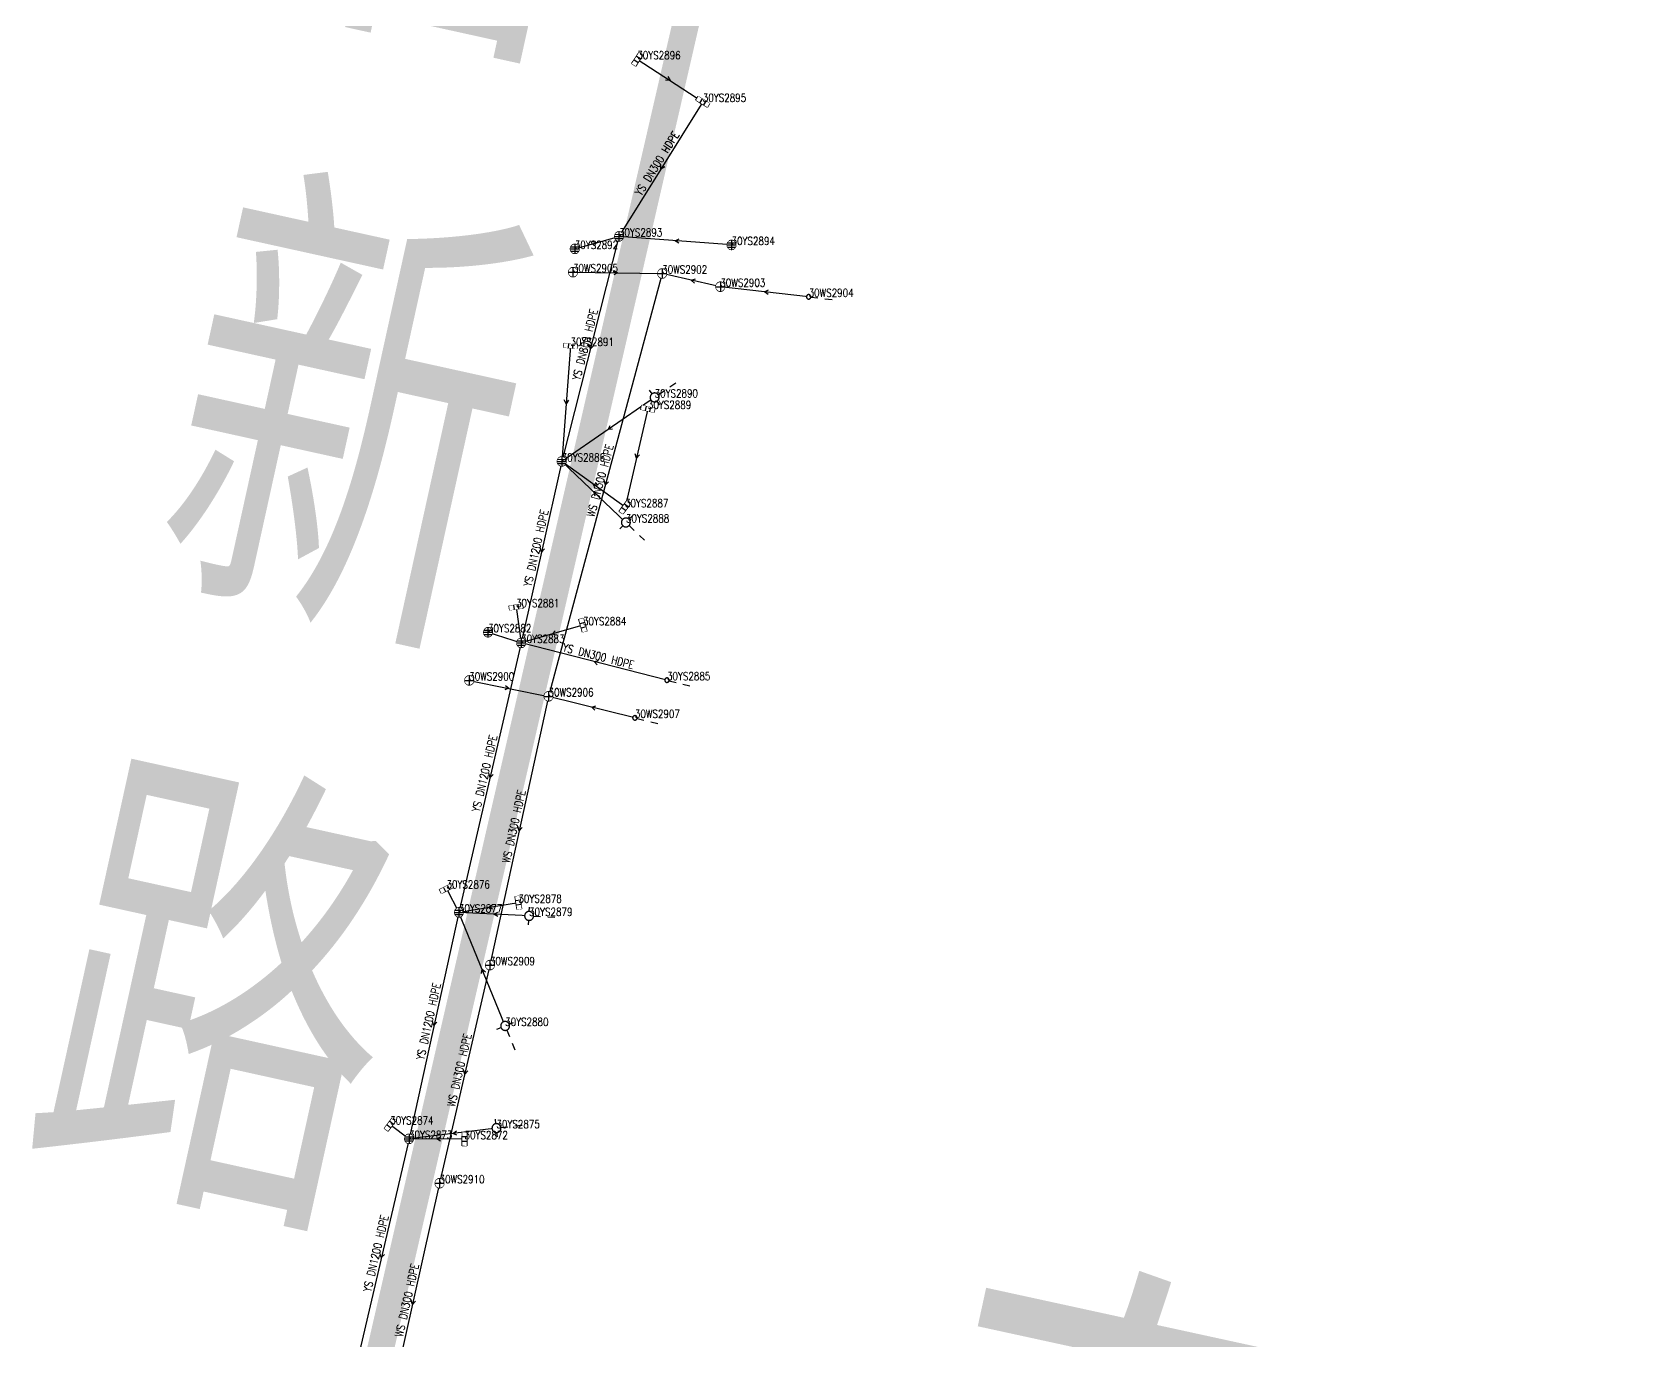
# Model space of a CAD drawing. Extents: x 78813 to 99477, y 2421021 to 2448125.
# Drawn here: x 83136.3 to 83317.4, y 2433897.1 to 2434044.3 of the extents above; entities that cross this region are included whole.
import ezdxf
from ezdxf.enums import TextEntityAlignment as Align

# ---------------------------------------------------------------- set-up
doc = ezdxf.new("R2010")
doc.units = 0
doc.set_wipeout_variables(frame=1)
doc.layers.get('0').update_dxf_attribs({"linetype": 'CONTINUOUS'})
for name, color, linetype in [('DX_WS', 16, 'CONTINUOUS'), ('DX_YS', 42, 'CONTINUOUS'), ('道路', 5, 'CONTINUOUS')]:
    doc.layers.add(name, color=color, linetype=linetype)
for name, color, linetype, true_color in [('WSLINE', 7, 'CONTINUOUS', 0x7f0000), ('YSANNEXE', 7, 'CONTINUOUS', 0xcc9900), ('YSLINE', 7, 'CONTINUOUS', 0xcc9900)]:
    doc.layers.add(name, color=color, linetype=linetype, true_color=true_color)
doc.layers.add('道路名称', color=7, linetype='CONTINUOUS', lineweight=0)
doc.styles.add('CcNameZT', font='txt.SHX', dxfattribs={"width": 0.8, "bigfont": 'HZTXT.SHX'})
doc.styles.get("Standard").update_dxf_attribs({"font": 'txt.shx', "bigfont": 'hztxt.shx'})
doc.styles.add('宋体0.7', font='', dxfattribs={"width": 0.7})
doc.styles.get('宋体0.7').set_extended_font_data('SimSun')

# ---------------------------------------------------------------- blocks, each defined once
blk = doc.blocks.new('PS污水井')
blk.add_lwpolyline([(1, 0), (1, 0.07), (0.99, 0.14), (0.98, 0.21), (0.96, 0.28), (0.94, 0.34), (0.91, 0.41), (0.88, 0.47), (0.85, 0.53), (0.81, 0.59), (0.77, 0.64), (0.72, 0.69), (0.67, 0.74), (0.62, 0.79), (0.56, 0.83), (0.5, 0.87), (0.44, 0.9), (0.37, 0.93), (0.31, 0.95), (0.24, 0.97), (0.17, 0.98), (0.1, 0.99), (0.03, 1), (-0.03, 1), (-0.1, 0.99), (-0.17, 0.98), (-0.24, 0.97), (-0.31, 0.95), (-0.37, 0.93), (-0.44, 0.9), (-0.5, 0.87), (-0.56, 0.83), (-0.62, 0.79), (-0.67, 0.74), (-0.72, 0.69), (-0.77, 0.64), (-0.81, 0.59), (-0.85, 0.53), (-0.88, 0.47), (-0.91, 0.41), (-0.94, 0.34), (-0.96, 0.28), (-0.98, 0.21), (-0.99, 0.14), (-1, 0.07), (-1, 0), (-1, -0.07), (-0.99, -0.14), (-0.98, -0.21), (-0.96, -0.28), (-0.94, -0.34), (-0.91, -0.41), (-0.88, -0.47), (-0.85, -0.53), (-0.81, -0.59), (-0.77, -0.64), (-0.72, -0.69), (-0.67, -0.74), (-0.62, -0.79), (-0.56, -0.83), (-0.5, -0.87), (-0.44, -0.9), (-0.37, -0.93), (-0.31, -0.95), (-0.24, -0.97), (-0.17, -0.98), (-0.1, -0.99), (-0.03, -1), (0.03, -1), (0.1, -0.99), (0.17, -0.98), (0.24, -0.97), (0.31, -0.95), (0.37, -0.93), (0.44, -0.9), (0.5, -0.87), (0.56, -0.83), (0.62, -0.79), (0.67, -0.74), (0.72, -0.69), (0.77, -0.64), (0.81, -0.59), (0.85, -0.53), (0.88, -0.47), (0.91, -0.41), (0.94, -0.34), (0.96, -0.28), (0.98, -0.21), (0.99, -0.14), (1, 0)], close=True)
blk.add_wipeout([(1, 0), (1, 0.07), (0.99, 0.14), (0.98, 0.21), (0.96, 0.28), (0.94, 0.34), (0.91, 0.41), (0.88, 0.47), (0.85, 0.53), (0.81, 0.59), (0.77, 0.64), (0.72, 0.69), (0.67, 0.74), (0.62, 0.79), (0.56, 0.83), (0.5, 0.87), (0.44, 0.9), (0.37, 0.93), (0.31, 0.95), (0.24, 0.97), (0.17, 0.98), (0.1, 0.99), (0.03, 1), (-0.03, 1), (-0.1, 0.99), (-0.17, 0.98), (-0.24, 0.97), (-0.31, 0.95), (-0.37, 0.93), (-0.44, 0.9), (-0.5, 0.87), (-0.56, 0.83), (-0.62, 0.79), (-0.67, 0.74), (-0.72, 0.69), (-0.77, 0.64), (-0.81, 0.59), (-0.85, 0.53), (-0.88, 0.47), (-0.91, 0.41), (-0.94, 0.34), (-0.96, 0.28), (-0.98, 0.21), (-0.99, 0.14), (-1, 0.07), (-1, 0), (-1, -0.07), (-0.99, -0.14), (-0.98, -0.21), (-0.96, -0.28), (-0.94, -0.34), (-0.91, -0.41), (-0.88, -0.47), (-0.85, -0.53), (-0.81, -0.59), (-0.77, -0.64), (-0.72, -0.69), (-0.67, -0.74), (-0.62, -0.79), (-0.56, -0.83), (-0.5, -0.87), (-0.44, -0.9), (-0.37, -0.93), (-0.31, -0.95), (-0.24, -0.97), (-0.17, -0.98), (-0.1, -0.99), (-0.03, -1), (0.03, -1), (0.1, -0.99), (0.17, -0.98), (0.24, -0.97), (0.31, -0.95), (0.37, -0.93), (0.44, -0.9), (0.5, -0.87), (0.56, -0.83), (0.62, -0.79), (0.67, -0.74), (0.72, -0.69), (0.77, -0.64), (0.81, -0.59), (0.85, -0.53), (0.88, -0.47), (0.91, -0.41), (0.94, -0.34), (0.96, -0.28), (0.98, -0.21), (0.99, -0.14)])
for p, q in [((-1, 0), (0, 0)), ((0, 1), (0, 0)), ((0, 0), (0, -1)), ((0, 0), (1, 0))]:
    blk.add_line(p, q)
blk = doc.blocks.new('PS非普查')
blk.add_lwpolyline([(3.7, 0), (5.3, 0)])
blk.add_wipeout([(0.5, 0), (0.5, 0.03), (0.5, 0.07), (0.49, 0.1), (0.48, 0.14), (0.47, 0.17), (0.46, 0.2), (0.44, 0.23), (0.42, 0.26), (0.4, 0.29), (0.38, 0.32), (0.36, 0.35), (0.33, 0.37), (0.31, 0.39), (0.28, 0.41), (0.25, 0.43), (0.22, 0.45), (0.19, 0.46), (0.15, 0.48), (0.12, 0.49), (0.09, 0.49), (0.05, 0.5), (0.02, 0.5), (-0.02, 0.5), (-0.05, 0.5), (-0.09, 0.49), (-0.12, 0.49), (-0.15, 0.48), (-0.19, 0.46), (-0.22, 0.45), (-0.25, 0.43), (-0.28, 0.41), (-0.31, 0.39), (-0.33, 0.37), (-0.36, 0.35), (-0.38, 0.32), (-0.4, 0.29), (-0.42, 0.26), (-0.44, 0.23), (-0.46, 0.2), (-0.47, 0.17), (-0.48, 0.14), (-0.49, 0.1), (-0.5, 0.07), (-0.5, 0.03), (-0.5, 0), (-0.5, -0.03), (-0.5, -0.07), (-0.49, -0.1), (-0.48, -0.14), (-0.47, -0.17), (-0.46, -0.2), (-0.44, -0.23), (-0.42, -0.26), (-0.4, -0.29), (-0.38, -0.32), (-0.36, -0.35), (-0.33, -0.37), (-0.31, -0.39), (-0.28, -0.41), (-0.25, -0.43), (-0.22, -0.45), (-0.19, -0.46), (-0.15, -0.48), (-0.12, -0.49), (-0.09, -0.49), (-0.05, -0.5), (-0.02, -0.5), (0.02, -0.5), (0.05, -0.5), (0.09, -0.49), (0.12, -0.49), (0.15, -0.48), (0.19, -0.46), (0.22, -0.45), (0.25, -0.43), (0.28, -0.41), (0.31, -0.39), (0.33, -0.37), (0.36, -0.35), (0.38, -0.32), (0.4, -0.29), (0.42, -0.26), (0.44, -0.23), (0.46, -0.2), (0.47, -0.17), (0.48, -0.14), (0.49, -0.1), (0.5, -0.07)])
blk.add_line((0.5, 0), (2.1, 0))
blk.add_lwpolyline([(0.5, 0), (0.5, 0.03), (0.5, 0.07), (0.49, 0.1), (0.48, 0.14), (0.47, 0.17), (0.46, 0.2), (0.44, 0.23), (0.42, 0.26), (0.4, 0.29), (0.38, 0.32), (0.36, 0.35), (0.33, 0.37), (0.31, 0.39), (0.28, 0.41), (0.25, 0.43), (0.22, 0.45), (0.19, 0.46), (0.15, 0.48), (0.12, 0.49), (0.09, 0.49), (0.05, 0.5), (0.02, 0.5), (-0.02, 0.5), (-0.05, 0.5), (-0.09, 0.49), (-0.12, 0.49), (-0.15, 0.48), (-0.19, 0.46), (-0.22, 0.45), (-0.25, 0.43), (-0.28, 0.41), (-0.31, 0.39), (-0.33, 0.37), (-0.36, 0.35), (-0.38, 0.32), (-0.4, 0.29), (-0.42, 0.26), (-0.44, 0.23), (-0.46, 0.2), (-0.47, 0.17), (-0.48, 0.14), (-0.49, 0.1), (-0.5, 0.07), (-0.5, 0.03), (-0.5, 0), (-0.5, -0.03), (-0.5, -0.07), (-0.49, -0.1), (-0.48, -0.14), (-0.47, -0.17), (-0.46, -0.2), (-0.44, -0.23), (-0.42, -0.26), (-0.4, -0.29), (-0.38, -0.32), (-0.36, -0.35), (-0.33, -0.37), (-0.31, -0.39), (-0.28, -0.41), (-0.25, -0.43), (-0.22, -0.45), (-0.19, -0.46), (-0.15, -0.48), (-0.12, -0.49), (-0.09, -0.49), (-0.05, -0.5), (-0.02, -0.5), (0.02, -0.5), (0.05, -0.5), (0.09, -0.49), (0.12, -0.49), (0.15, -0.48), (0.19, -0.46), (0.22, -0.45), (0.25, -0.43), (0.28, -0.41), (0.31, -0.39), (0.33, -0.37), (0.36, -0.35), (0.38, -0.32), (0.4, -0.29), (0.42, -0.26), (0.44, -0.23), (0.46, -0.2), (0.47, -0.17), (0.48, -0.14), (0.49, -0.1), (0.5, -0.07), (0.5, 0)], close=True)
blk = doc.blocks.new('LX')
for p, q in [((-0.866, 0.5), (0, 0)), ((0, 0), (-0.866, -0.5))]:
    blk.add_line(p, q)
blk = doc.blocks.new('PS雨水井')
blk.add_lwpolyline([(1, 0), (1, 0.07), (0.99, 0.14), (0.98, 0.21), (0.96, 0.28), (0.94, 0.34), (0.91, 0.41), (0.88, 0.47), (0.85, 0.53), (0.81, 0.59), (0.77, 0.64), (0.72, 0.69), (0.67, 0.74), (0.62, 0.79), (0.56, 0.83), (0.5, 0.87), (0.44, 0.9), (0.37, 0.93), (0.31, 0.95), (0.24, 0.97), (0.17, 0.98), (0.1, 0.99), (0.03, 1), (-0.03, 1), (-0.1, 0.99), (-0.17, 0.98), (-0.24, 0.97), (-0.31, 0.95), (-0.37, 0.93), (-0.44, 0.9), (-0.5, 0.87), (-0.56, 0.83), (-0.62, 0.79), (-0.67, 0.74), (-0.72, 0.69), (-0.77, 0.64), (-0.81, 0.59), (-0.85, 0.53), (-0.88, 0.47), (-0.91, 0.41), (-0.94, 0.34), (-0.96, 0.28), (-0.98, 0.21), (-0.99, 0.14), (-1, 0.07), (-1, 0), (-1, -0.07), (-0.99, -0.14), (-0.98, -0.21), (-0.96, -0.28), (-0.94, -0.34), (-0.91, -0.41), (-0.88, -0.47), (-0.85, -0.53), (-0.81, -0.59), (-0.77, -0.64), (-0.72, -0.69), (-0.67, -0.74), (-0.62, -0.79), (-0.56, -0.83), (-0.5, -0.87), (-0.44, -0.9), (-0.37, -0.93), (-0.31, -0.95), (-0.24, -0.97), (-0.17, -0.98), (-0.1, -0.99), (-0.03, -1), (0.03, -1), (0.1, -0.99), (0.17, -0.98), (0.24, -0.97), (0.31, -0.95), (0.37, -0.93), (0.44, -0.9), (0.5, -0.87), (0.56, -0.83), (0.62, -0.79), (0.67, -0.74), (0.72, -0.69), (0.77, -0.64), (0.81, -0.59), (0.85, -0.53), (0.88, -0.47), (0.91, -0.41), (0.94, -0.34), (0.96, -0.28), (0.98, -0.21), (0.99, -0.14), (1, 0)], close=True)
blk.add_wipeout([(1, 0), (1, 0.07), (0.99, 0.14), (0.98, 0.21), (0.96, 0.28), (0.94, 0.34), (0.91, 0.41), (0.88, 0.47), (0.85, 0.53), (0.81, 0.59), (0.77, 0.64), (0.72, 0.69), (0.67, 0.74), (0.62, 0.79), (0.56, 0.83), (0.5, 0.87), (0.44, 0.9), (0.37, 0.93), (0.31, 0.95), (0.24, 0.97), (0.17, 0.98), (0.1, 0.99), (0.03, 1), (-0.03, 1), (-0.1, 0.99), (-0.17, 0.98), (-0.24, 0.97), (-0.31, 0.95), (-0.37, 0.93), (-0.44, 0.9), (-0.5, 0.87), (-0.56, 0.83), (-0.62, 0.79), (-0.67, 0.74), (-0.72, 0.69), (-0.77, 0.64), (-0.81, 0.59), (-0.85, 0.53), (-0.88, 0.47), (-0.91, 0.41), (-0.94, 0.34), (-0.96, 0.28), (-0.98, 0.21), (-0.99, 0.14), (-1, 0.07), (-1, 0), (-1, -0.07), (-0.99, -0.14), (-0.98, -0.21), (-0.96, -0.28), (-0.94, -0.34), (-0.91, -0.41), (-0.88, -0.47), (-0.85, -0.53), (-0.81, -0.59), (-0.77, -0.64), (-0.72, -0.69), (-0.67, -0.74), (-0.62, -0.79), (-0.56, -0.83), (-0.5, -0.87), (-0.44, -0.9), (-0.37, -0.93), (-0.31, -0.95), (-0.24, -0.97), (-0.17, -0.98), (-0.1, -0.99), (-0.03, -1), (0.03, -1), (0.1, -0.99), (0.17, -0.98), (0.24, -0.97), (0.31, -0.95), (0.37, -0.93), (0.44, -0.9), (0.5, -0.87), (0.56, -0.83), (0.62, -0.79), (0.67, -0.74), (0.72, -0.69), (0.77, -0.64), (0.81, -0.59), (0.85, -0.53), (0.88, -0.47), (0.91, -0.41), (0.94, -0.34), (0.96, -0.28), (0.98, -0.21), (0.99, -0.14)])
for p, q in [((-1, 0), (0, 0)), ((-0.88, 0.48), (0, 0.47)), ((0, 1), (0, 0)), ((0, 0.47), (0.88, 0.47)), ((0, 0), (0, -1)), ((0, 0), (1, 0)), ((-0.88, -0.48), (0, -0.48)), ((0, -0.48), (0.88, -0.48))]:
    blk.add_line(p, q)
blk = doc.blocks.new('PS雨篦')
blk.add_lwpolyline([(-1.5, 0.5), (0, 0.5), (1.5, 0.5), (1.5, -0.5), (0, -0.5), (-1.5, -0.5)], close=True)
blk.add_wipeout([(-1.5, 0.5), (0, 0.5), (1.5, 0.5), (1.5, -0.5), (0, -0.5), (-1.5, -0.5)])
for p, q in [((-0.51, -0.5), (-0.51, 0.5)), ((0.49, -0.5), (0.49, 0.5))]:
    blk.add_line(p, q)
blk = doc.blocks.new('PS预留口')
blk.add_lwpolyline([(4.2, 0), (5.8, 0)])
blk.add_wipeout([(1, 0), (1, 0.07), (0.99, 0.14), (0.98, 0.21), (0.96, 0.28), (0.94, 0.34), (0.91, 0.41), (0.88, 0.47), (0.85, 0.53), (0.81, 0.59), (0.77, 0.64), (0.72, 0.69), (0.67, 0.74), (0.62, 0.79), (0.56, 0.83), (0.5, 0.87), (0.44, 0.9), (0.37, 0.93), (0.31, 0.95), (0.24, 0.97), (0.17, 0.98), (0.1, 0.99), (0.03, 1), (-0.03, 1), (-0.1, 0.99), (-0.17, 0.98), (-0.24, 0.97), (-0.31, 0.95), (-0.37, 0.93), (-0.44, 0.9), (-0.5, 0.87), (-0.56, 0.83), (-0.62, 0.79), (-0.67, 0.74), (-0.72, 0.69), (-0.77, 0.64), (-0.81, 0.59), (-0.85, 0.53), (-0.88, 0.47), (-0.91, 0.41), (-0.94, 0.34), (-0.96, 0.28), (-0.98, 0.21), (-0.99, 0.14), (-1, 0.07), (-1, 0), (-1, -0.07), (-0.99, -0.14), (-0.98, -0.21), (-0.96, -0.28), (-0.94, -0.34), (-0.91, -0.41), (-0.88, -0.47), (-0.85, -0.53), (-0.81, -0.59), (-0.77, -0.64), (-0.72, -0.69), (-0.67, -0.74), (-0.62, -0.79), (-0.56, -0.83), (-0.5, -0.87), (-0.44, -0.9), (-0.37, -0.93), (-0.31, -0.95), (-0.24, -0.97), (-0.17, -0.98), (-0.1, -0.99), (-0.03, -1), (0.03, -1), (0.1, -0.99), (0.17, -0.98), (0.24, -0.97), (0.31, -0.95), (0.37, -0.93), (0.44, -0.9), (0.5, -0.87), (0.56, -0.83), (0.62, -0.79), (0.67, -0.74), (0.72, -0.69), (0.77, -0.64), (0.81, -0.59), (0.85, -0.53), (0.88, -0.47), (0.91, -0.41), (0.94, -0.34), (0.96, -0.28), (0.98, -0.21), (0.99, -0.14)])
blk.add_line((1, 0), (2.6, 0))
blk.add_lwpolyline([(1, 0), (1, 0.07), (0.99, 0.14), (0.98, 0.21), (0.96, 0.28), (0.94, 0.34), (0.91, 0.41), (0.88, 0.47), (0.85, 0.53), (0.81, 0.59), (0.77, 0.64), (0.72, 0.69), (0.67, 0.74), (0.62, 0.79), (0.56, 0.83), (0.5, 0.87), (0.44, 0.9), (0.37, 0.93), (0.31, 0.95), (0.24, 0.97), (0.17, 0.98), (0.1, 0.99), (0.03, 1), (-0.03, 1), (-0.1, 0.99), (-0.17, 0.98), (-0.24, 0.97), (-0.31, 0.95), (-0.37, 0.93), (-0.44, 0.9), (-0.5, 0.87), (-0.56, 0.83), (-0.62, 0.79), (-0.67, 0.74), (-0.72, 0.69), (-0.77, 0.64), (-0.81, 0.59), (-0.85, 0.53), (-0.88, 0.47), (-0.91, 0.41), (-0.94, 0.34), (-0.96, 0.28), (-0.98, 0.21), (-0.99, 0.14), (-1, 0.07), (-1, 0), (-1, -0.07), (-0.99, -0.14), (-0.98, -0.21), (-0.96, -0.28), (-0.94, -0.34), (-0.91, -0.41), (-0.88, -0.47), (-0.85, -0.53), (-0.81, -0.59), (-0.77, -0.64), (-0.72, -0.69), (-0.67, -0.74), (-0.62, -0.79), (-0.56, -0.83), (-0.5, -0.87), (-0.44, -0.9), (-0.37, -0.93), (-0.31, -0.95), (-0.24, -0.97), (-0.17, -0.98), (-0.1, -0.99), (-0.03, -1), (0.03, -1), (0.1, -0.99), (0.17, -0.98), (0.24, -0.97), (0.31, -0.95), (0.37, -0.93), (0.44, -0.9), (0.5, -0.87), (0.56, -0.83), (0.62, -0.79), (0.67, -0.74), (0.72, -0.69), (0.77, -0.64), (0.81, -0.59), (0.85, -0.53), (0.88, -0.47), (0.91, -0.41), (0.94, -0.34), (0.96, -0.28), (0.98, -0.21), (0.99, -0.14), (1, 0)], close=True)
for points in [[(0, 1), (0, 2)], [(0, -2), (0, -1)]]:
    blk.add_lwpolyline(points)

msp = doc.modelspace()

# ---------------------------------------------------------------- linework, layer by layer
at = {"layer": 'WSLINE'}
for p, q in [((83207.1, 2434017.14), (83194.32, 2433969.6)), ((83197.07, 2434017.29), (83207.1, 2434017.14)), ((83213.64, 2434015.66), (83207.1, 2434017.14)), ((83223.57, 2434014.52), (83213.64, 2434015.66)), ((83185.4, 2433971.39), (83194.32, 2433969.6)), ((83194.32, 2433969.6), (83187.73, 2433939.38)), ((83204.03, 2433967.18), (83194.32, 2433969.6)), ((83187.73, 2433939.38), (83182.06, 2433914.85)), ((83182.06, 2433914.85), (83175.95, 2433887.61))]:
    msp.add_line(p, q, dxfattribs=at)
at = {"layer": 'YSLINE'}
for p, q in [((83204.3, 2434041.23), (83211.67, 2434036.45)), ((83211.67, 2434036.45), (83202.24, 2434021.31)), ((83197.27, 2434019.91), (83202.24, 2434021.31)), ((83214.9, 2434020.35), (83202.24, 2434021.31)), ((83196.79, 2434009), (83195.8, 2433996.01)), ((83206.25, 2434003.21), (83195.8, 2433996.01)), ((83205.49, 2434001.92), (83202.92, 2433990.86)), ((83195.8, 2433996.01), (83191.24, 2433975.61)), ((83202.92, 2433990.86), (83195.8, 2433996.01)), ((83203.02, 2433989.15), (83195.8, 2433996.01)), ((83190.66, 2433979.63), (83191.24, 2433975.61)), ((83187.51, 2433976.8), (83191.24, 2433975.61)), ((83198.19, 2433977.59), (83191.24, 2433975.61)), ((83207.64, 2433971.42), (83191.24, 2433975.61)), ((83182.84, 2433948), (83184.24, 2433945.31)), ((83190.93, 2433946.4), (83184.24, 2433945.31)), ((83184.24, 2433945.31), (83178.63, 2433919.85)), ((83192.13, 2433944.91), (83184.24, 2433945.31)), ((83176.51, 2433921.47), (83178.63, 2433919.85)), ((83188.46, 2433921.05), (83178.63, 2433919.85)), ((83178.63, 2433919.85), (83172.38, 2433893.12)), ((83184.87, 2433919.81), (83178.63, 2433919.85))]:
    msp.add_line(p, q, dxfattribs=at)

# ---------------------------------------------------------------- block references
at = {"layer": 'DX_WS', "yscale": 0.5, "zscale": 0.5}
for p, xscale, rotation in [((83202.09, 2434017.22), 0.5000000000017718, 359.2445375236639), ((83210.37, 2434016.4), 0.5000000000311501, 167.3036761612772), ((83218.6, 2434015.09), 0.5000000000087568, 173.6062119174071), ((83200.71, 2433993.37), 0.5000000001453376, 254.9662188368585), ((83189.86, 2433970.5), 0.4999999999566055, 348.9312972560964), ((83199.17, 2433968.39), 0.4999999999869299, 166.1577605953185), ((83191.03, 2433954.49), 0.500000000203297, 257.8310078130667), ((83184.9, 2433927.12), 0.4999999998603383, 257.2580500102687), ((83179.01, 2433901.23), 0.4999999998603383, 257.2580500102687)]:
    msp.add_blockref('LX', p, dxfattribs=dict(at, xscale=xscale, rotation=rotation))
at = {"layer": 'YSANNEXE', "yscale": 0.5, "zscale": 0.5}
for p, xscale, rotation in [((83207.98, 2434038.84), 0.5000000001029117, 327.1589010016834), ((83206.95, 2434028.88), 0.4999999999019759, 238.350442767909), ((83199.75, 2434020.61), 0.4999999999591823, 15.46986045053662), ((83208.57, 2434020.83), 0.4999999999976564, 175.8980431182957), ((83199.02, 2434008.66), 0.500000000005505, 255.5391766283558), ((83196.3, 2434002.5), 0.4999999998092598, 265.8524169390578), ((83201.03, 2433999.61), 0.5000000000275808, 214.8591731774335), ((83204.21, 2433996.39), 0.4999999999914694, 256.6850922187485), ((83199.36, 2433993.43), 0.5000000000509134, 144.3853643634343), ((83199.41, 2433992.58), 0.500000000144994, 136.3639552231507), ((83193.52, 2433985.81), 0.4999999998603383, 257.2580500102687), ((83194.71, 2433976.6), 0.5000000000228597, 195.9515659454837), ((83199.44, 2433973.51), 0.5000000000257503, 165.5848027826228), ((83187.74, 2433960.46), 0.4999999998603383, 257.2580500102687), ((83187.58, 2433945.85), 0.4999999999771663, 189.0760723742703), ((83188.18, 2433945.11), 0.4999999999935542, 177.043958705191), ((83181.43, 2433932.58), 0.500000000203297, 257.8310078130667), ((83181.75, 2433919.83), 0.5000000000015999, 179.3357898871316), ((83175.51, 2433906.49), 0.4999999999914694, 256.6850922187485)]:
    msp.add_blockref('LX', p, dxfattribs=dict(at, xscale=xscale, rotation=rotation))

# ---------------------------------------------------------------- texts
at = {"layer": 'DX_WS', "style": 'CcNameZT', "width": 0.8}
for rotation, p in [(74.9536, (83200.47, 2433993.44, -0.11)), (77.6984, (83190.78, 2433954.55, -0.37)), (76.9806, (83184.65, 2433927.17, -0.3)), (77.3635, (83178.76, 2433901.29, -0.44))]:
    msp.add_text(' WS DN300 HDPE', height=0.9, rotation=rotation, dxfattribs=at).set_placement(p, align=Align.CENTER)
at = {"layer": 'DX_YS', "style": 'CcNameZT', "width": 0.8}
for s, rotation, p in [(' YS DN300 HDPE', 58.091, (83206.74, 2434029.01, 2.12)), (' YS DN1200 HDPE', 77.382, (83193.28, 2433985.86, 0.34)), (' YS DN300 HDPE', 345.6534, (83199.5, 2433973.76, 0.45)), (' YS DN1200 HDPE', 76.9854, (83187.49, 2433960.52, 0.05)), (' YS DN1200 HDPE', 77.5866, (83181.19, 2433932.64, -0.09)), (' YS DN1200 HDPE', 76.837, (83175.26, 2433906.55, -0.15))]:
    msp.add_text(s, height=0.9, rotation=rotation, dxfattribs=at).set_placement(p, align=Align.CENTER)
at = {"layer": '道路名称', "style": '宋体0.7', "width": 0.7}
msp.add_text('春 生 路', height=50, rotation=347.7162, dxfattribs=at).set_placement((83227.53, 2433853.61))

# ---------------------------------------------------------------- next in the draw order: block references
at = {"layer": 'DX_WS', "xscale": 0.5, "yscale": 0.5, "zscale": 0.5}
for p in [(83197.07, 2434017.29, 0.15), (83207.1, 2434017.14, -0.11), (83213.64, 2434015.66, 0.79), (83185.4, 2433971.39, -0.41), (83194.32, 2433969.6, -0.37), (83187.73, 2433939.38, -0.3), (83182.06, 2433914.85, -0.44)]:
    msp.add_blockref('PS污水井', p, dxfattribs=at)
at = {"layer": 'DX_WS', "yscale": 0.5, "zscale": 0.5}
for p, xscale, rotation in [((83223.57, 2434014.52, 3.02), 0.4999999999889451, 353.4193688751954), ((83204.03, 2433967.18, -0.1), 0.4999999999836405, 345.9832118132855)]:
    msp.add_blockref('PS非普查', p, dxfattribs=dict(at, xscale=xscale, rotation=rotation))
at = {"layer": 'DX_YS', "yscale": 0.5, "zscale": 0.5}
for name, p, xscale, rotation in [('PS雨篦', (83204.3, 2434041.23, 2.41), 0.5000000000970676, 237.0387274643337), ('PS雨篦', (83211.67, 2434036.45, 2.12), 0.4999999998719706, 148.0909670827587), ('PS雨篦', (83205.49, 2434001.92, 1.71), 0.5000000000256388, 166.9312961451753), ('PS雨篦', (83202.92, 2433990.86, 1.47), 0.5000000001800982, 54.1083074771958), ('PS雨篦', (83190.66, 2433979.63, 1.48), 0.5000000000039431, 188.130102354156), ('PS雨篦', (83198.19, 2433977.59, 1.47), 0.5000000001827899, 105.8778365711851), ('PS非普查', (83207.64, 2433971.42, 0.45), 0.5000000000194063, 345.6534135761687), ('PS雨篦', (83176.51, 2433921.47, 1.05), 0.4999999998515228, 232.7309995514103), ('PS预留口', (83188.46, 2433921.05, 2.38), 0.499999999986619, 6.934892042362719), ('PS雨篦', (83184.87, 2433919.81, 1.08), 0.5000000002038659, 89.58661771046555)]:
    msp.add_blockref(name, p, dxfattribs=dict(at, xscale=xscale, rotation=rotation))
at = {"layer": 'DX_YS', "xscale": 0.5, "yscale": 0.5, "zscale": 0.5}
for p in [(83214.9, 2434020.35, 2.15), (83178.63, 2433919.85, -0.15)]:
    msp.add_blockref('PS雨水井', p, dxfattribs=at)

# ---------------------------------------------------------------- next in the draw order: linework, layer by layer
at = {"layer": 'YSLINE'}
for p, q in [((83202.24, 2434021.31), (83195.8, 2433996.01)), ((83191.24, 2433975.61), (83184.24, 2433945.31)), ((83189.44, 2433932.54), (83184.24, 2433945.31))]:
    msp.add_line(p, q, dxfattribs=at)

# ---------------------------------------------------------------- next in the draw order: block references
at = {"layer": 'DX_YS', "yscale": 0.5, "zscale": 0.5}
for p, xscale, rotation in [((83206.25, 2434003.21, 1.1), 0.499999999886573, 34.59831470144007), ((83203.02, 2433989.15, 0.94), 0.4999999999021025, 316.4289424357663)]:
    msp.add_blockref('PS预留口', p, dxfattribs=dict(at, xscale=xscale, rotation=rotation))
at = {"layer": 'YSANNEXE', "yscale": 0.5, "zscale": 0.5}
for p, xscale, rotation in [((83186.84, 2433938.92), 0.5000000000336102, 112.2997278433465), ((83183.55, 2433920.45), 0.5000000000194994, 186.7842412297955)]:
    msp.add_blockref('LX', p, dxfattribs=dict(at, xscale=xscale, rotation=rotation))

# ---------------------------------------------------------------- next in the draw order: texts
at = {"layer": 'DX_WS', "style": 'CcNameZT', "width": 0.8}
for s, p in [('30WS2905', (83197.07, 2434017.29, 0.15)), ('30WS2902', (83207.1, 2434017.14, -0.11)), ('30WS2903', (83213.64, 2434015.66, 0.79)), ('30WS2904', (83223.57, 2434014.52, 3.02)), ('30WS2900', (83185.4, 2433971.39, -0.41)), ('30WS2906', (83194.32, 2433969.6, -0.37)), ('30WS2907', (83204.03, 2433967.18, -0.1)), ('30WS2909', (83187.73, 2433939.38, -0.3)), ('30WS2910', (83182.06, 2433914.85, -0.44))]:
    msp.add_text(s, height=0.9, dxfattribs=at).set_placement(p)
at = {"layer": 'DX_YS', "width": 0.8}
for s, p in [('30YS2896', (83204.3, 2434041.23, 2.41)), ('30YS2895', (83211.67, 2434036.45, 2.12)), ('30YS2894', (83214.9, 2434020.35, 2.15)), ('30YS2881', (83190.66, 2433979.63, 1.48)), ('30YS2884', (83198.19, 2433977.59, 1.47)), ('30YS2885', (83207.64, 2433971.42, 0.45)), ('30YS2874', (83176.51, 2433921.47, 1.05)), ('30YS2873', (83178.63, 2433919.85, -0.15)), ('30YS2872', (83184.87, 2433919.81, 1.08)), ('30YS2875', (83188.46, 2433921.05, 2.38))]:
    msp.add_text(s, height=0.9, dxfattribs=at).set_placement(p)

# ---------------------------------------------------------------- next in the draw order: block references
at = {"layer": 'DX_YS', "xscale": 0.5, "yscale": 0.5, "zscale": 0.5}
for p in [(83202.24, 2434021.31, 0.56), (83197.27, 2434019.91, 0.89), (83195.8, 2433996.01, 0.34), (83187.51, 2433976.8, 0.18), (83191.24, 2433975.61, 0.05), (83184.24, 2433945.31, -0.09)]:
    msp.add_blockref('PS雨水井', p, dxfattribs=at)
at = {"layer": 'DX_YS', "yscale": 0.5, "zscale": 0.5}
for name, p, xscale, rotation in [('PS雨篦', (83196.79, 2434009, 1.92), 0.4999999999870823, 175.6559275701803), ('PS雨篦', (83182.84, 2433948, 1.11), 0.4999999999057918, 207.4212871666456), ('PS雨篦', (83190.93, 2433946.4, 1.15), 0.4999999999882812, 99.19840344488703), ('PS预留口', (83189.44, 2433932.54, 0.19), 0.5000000000238073, 292.1515314342692)]:
    msp.add_blockref(name, p, dxfattribs=dict(at, xscale=xscale, rotation=rotation))

# ---------------------------------------------------------------- next in the draw order: texts
at = {"layer": 'DX_YS', "width": 0.8}
for s, p in [('30YS2890', (83206.25, 2434003.21, 1.1)), ('30YS2889', (83205.49, 2434001.92, 1.71)), ('30YS2887', (83202.92, 2433990.86, 1.47)), ('30YS2888', (83203.02, 2433989.15, 0.94))]:
    msp.add_text(s, height=0.9, dxfattribs=at).set_placement(p)

# ---------------------------------------------------------------- next in the draw order: block references
at = {"layer": 'DX_YS', "xscale": 0.5000000000072309, "yscale": 0.5, "zscale": 0.5, "rotation": 357.0782445514043}
msp.add_blockref('PS预留口', (83192.13, 2433944.91, 0.36), dxfattribs=at)

# ---------------------------------------------------------------- next in the draw order: texts
at = {"layer": 'DX_YS', "width": 0.8}
for s, p in [('30YS2893', (83202.24, 2434021.31, 0.56)), ('30YS2892', (83197.27, 2434019.91, 0.89)), ('30YS2891', (83196.79, 2434009, 1.92)), ('30YS2886', (83195.8, 2433996.01, 0.34)), ('30YS2882', (83187.51, 2433976.8, 0.18)), ('30YS2883', (83191.24, 2433975.61, 0.05)), ('30YS2876', (83182.84, 2433948, 1.11)), ('30YS2877', (83184.24, 2433945.31, -0.09)), ('30YS2880', (83189.44, 2433932.54, 0.19))]:
    msp.add_text(s, height=0.9, dxfattribs=at).set_placement(p)
at = {"layer": 'DX_YS', "style": 'CcNameZT', "width": 0.8}
msp.add_text(' YS DN800 HDPE', height=0.9, rotation=75.7285, dxfattribs=at).set_placement((83198.78, 2434008.72, 0.56), align=Align.CENTER)

# ---------------------------------------------------------------- next in the draw order: linework, layer by layer
at = {"layer": '道路', "const_width": 3, "flags": 128}
msp.add_lwpolyline([(83163.41, 2433844.03), (83223.82, 2434106.28)], dxfattribs=at)

# ---------------------------------------------------------------- next in the draw order: texts
at = {"layer": 'DX_YS', "width": 0.8}
for s, p in [('30YS2878', (83190.93, 2433946.4, 1.15)), ('30YS2879', (83192.13, 2433944.91, 0.36))]:
    msp.add_text(s, height=0.9, dxfattribs=at).set_placement(p)
at = {"layer": '道路名称', "insert": (83172.02, 2434090.1), "char_height": 40, "width": 56.6145, "attachment_point": 1, "rotation": 347.572, "style": '宋体0.7'}
msp.add_mtext('{\\C7;春 新 路}', dxfattribs=at)

doc.saveas('drawing.dxf')
